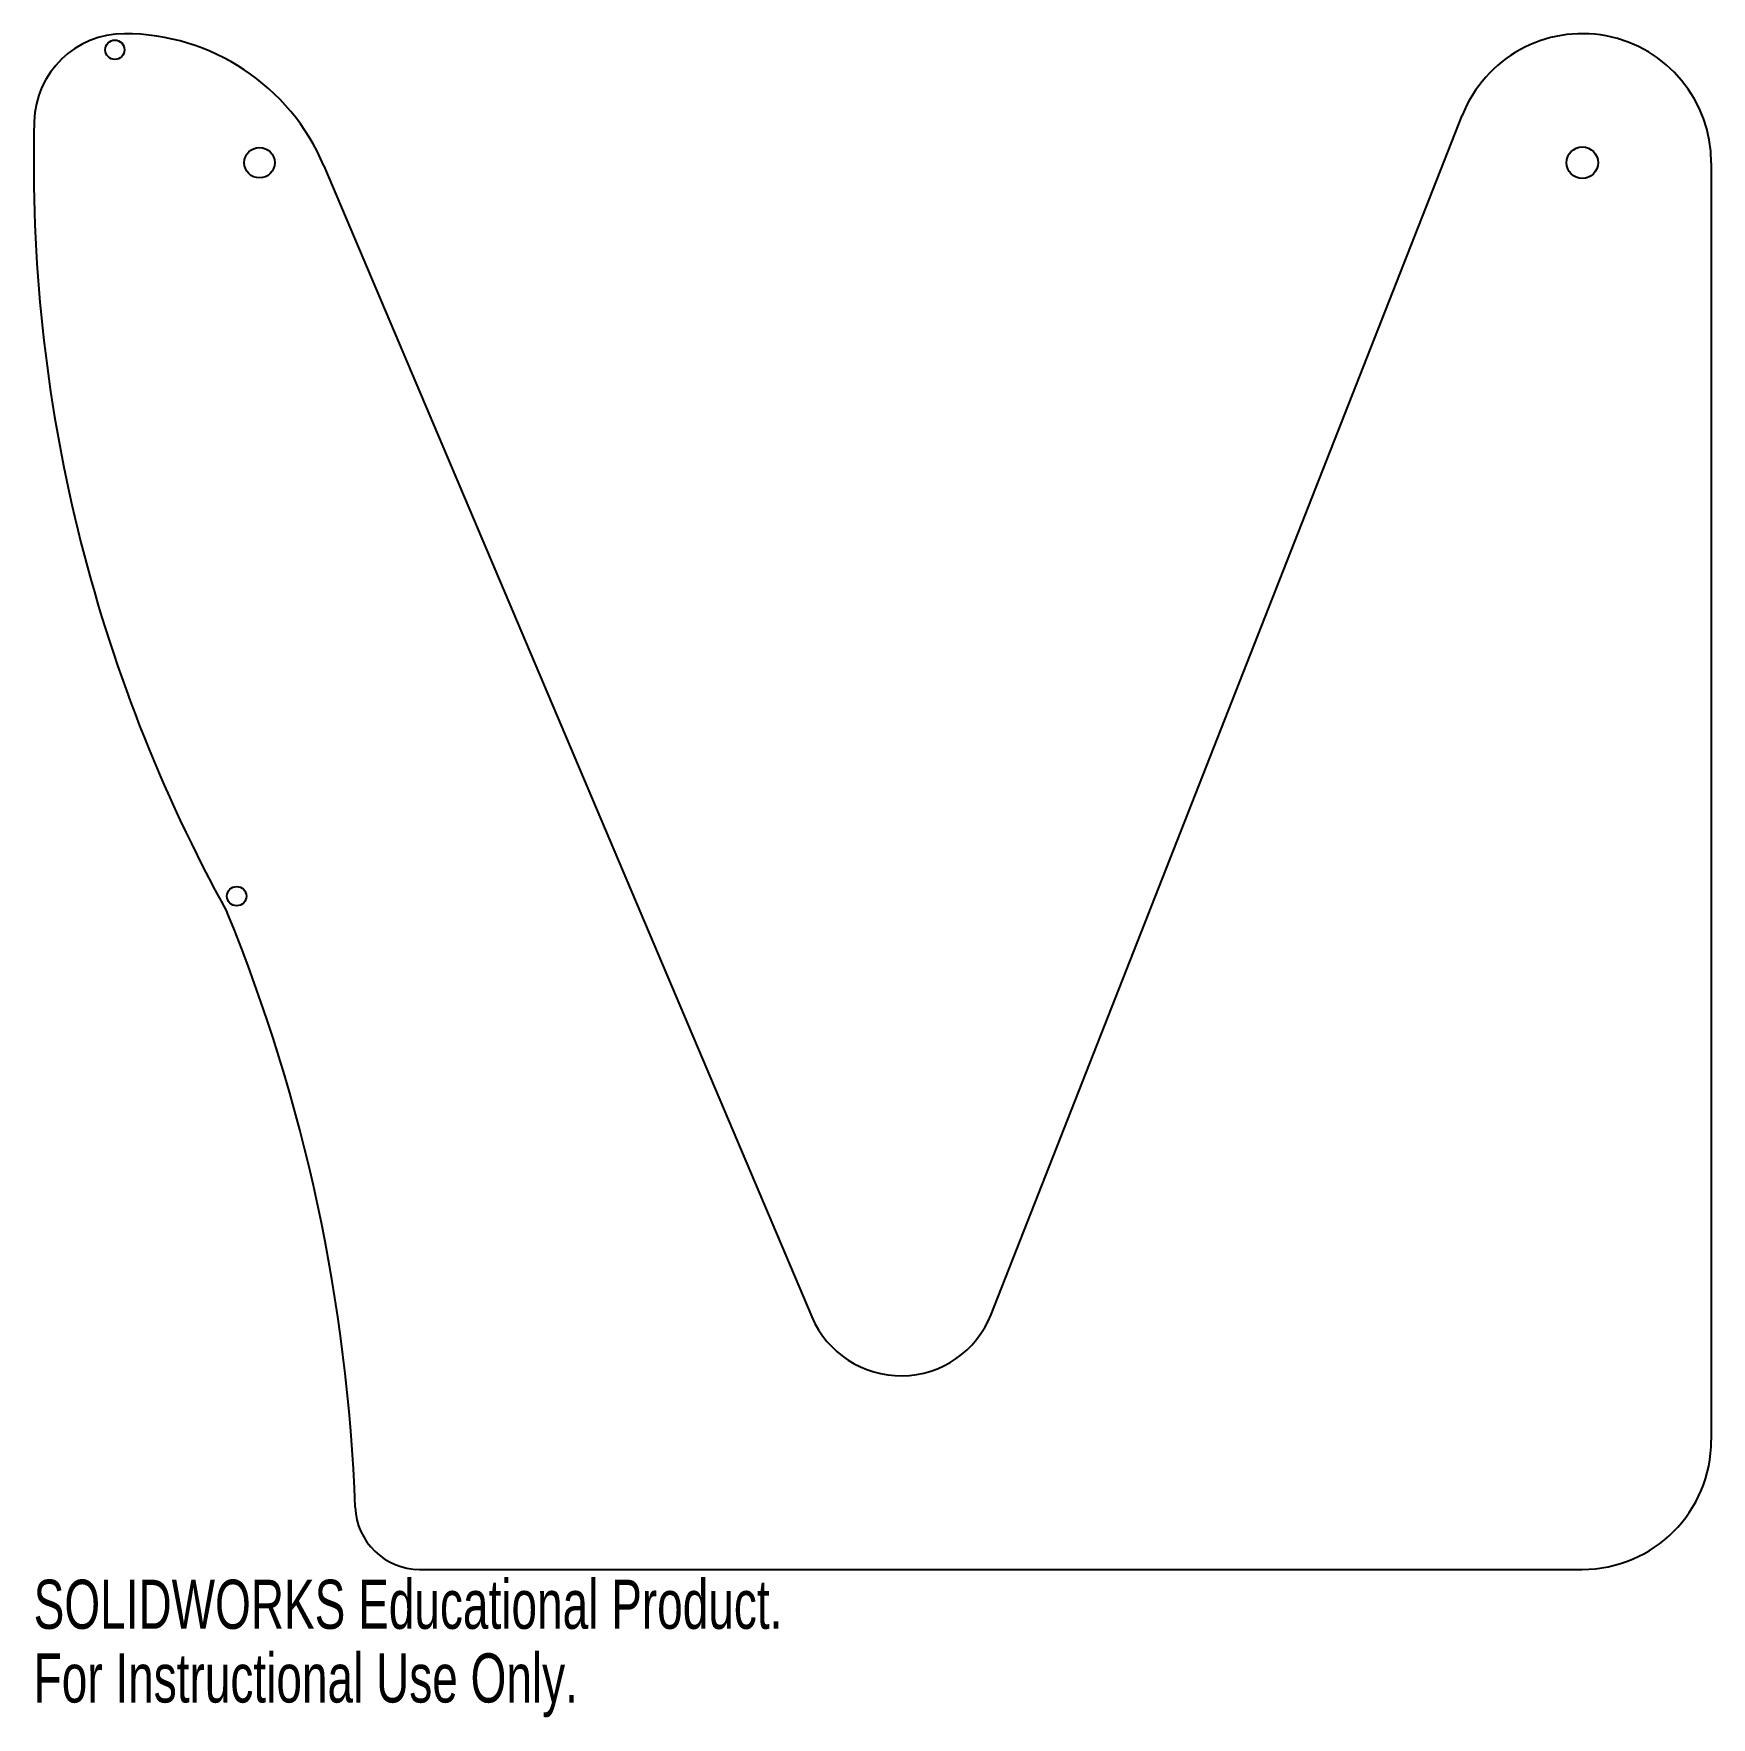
# Model space of a CAD drawing. Header units: inches. Extents: x -3.25 to 3.25, y -3.55 to 2.98.
import ezdxf

# ---------------------------------------------------------------- set-up
doc = ezdxf.new("R2010")
doc.units = ezdxf.units.IN
doc.header["$MEASUREMENT"] = 0
doc.styles.add('SLDTEXTSTYLE0', font='TXT', dxfattribs={"width": 0.7})

msp = doc.modelspace()

# ---------------------------------------------------------------- linework, layer by layer
at = {"color": 7, "linetype": 'Continuous', "lineweight": 25}
for p, q in [((0.4593, -1.9872), (2.2846, 2.6579)), ((-2.1253, 2.4633), (-0.235, -1.9964)), ((3.25, 2.475), (3.25, -2.475)), ((-1.7545, -2.975), (2.75, -2.975))]:
    msp.add_line(p, q, dxfattribs=at)
for centre, radius in [((-2.9355, 2.9125), 0.0375), ((-2.375, 2.475), 0.0591), ((2.75, 2.475), 0.061), ((-2.4635, -0.3667), 0.0375)]:
    msp.add_circle(centre, radius, dxfattribs=at)
for centre, radius, start, end in [((-2.898, 2.625), 0.35, 90, 178.47869), ((-2.898, 2.1357), 0.8393, 22.97018, 90), ((2.75, 2.475), 0.5, 0, 158.54661), ((2.75, 2.475), 6, 178.47869, 208.95502), ((-8.7284, -2.975), 6.7284, 2.05306, 22.22772), ((0.1103, -1.85), 0.375, 202.97018, 338.54661), ((2.75, -2.475), 0.5, 270, 0), ((-1.7545, -2.725), 0.25, 182.05306, 270)]:
    msp.add_arc(centre, radius, start, end, dxfattribs=at)

# ---------------------------------------------------------------- texts
at = {"color": 7, "linetype": 'Continuous', "char_height": 0.1903, "attachment_point": 1, "style": 'SLDTEXTSTYLE0'}
for s, insert in [('SOLIDWORKS Educational Product.', (-3.25, -3.0151)), ('For Instructional Use Only.', (-3.25, -3.3006))]:
    msp.add_mtext(s, dxfattribs=dict(at, insert=insert))

doc.saveas('drawing.dxf')
